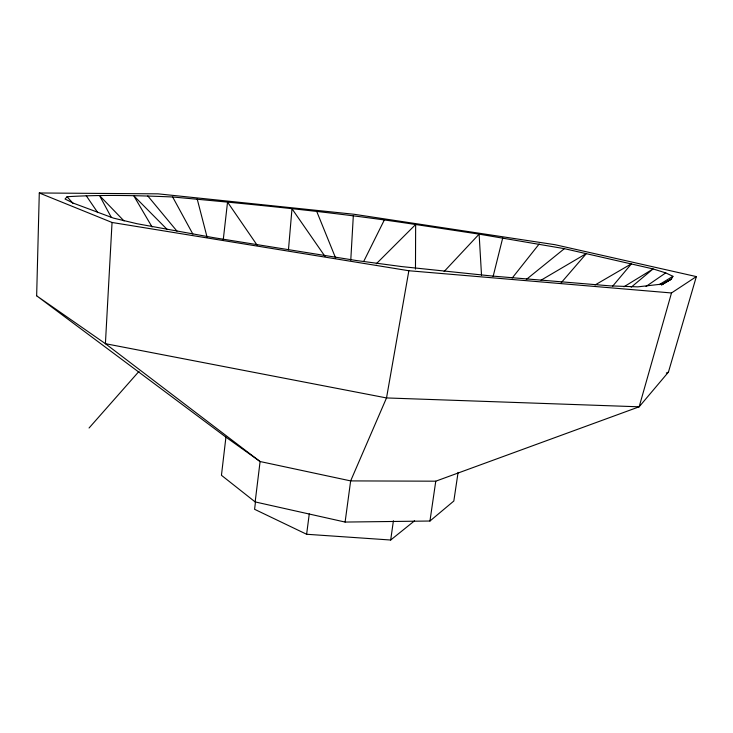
<?xml version="1.0" encoding="UTF-8"?>
<svg xmlns="http://www.w3.org/2000/svg" width="733" height="733" viewBox="0 0 733 733"><rect width="100%" height="100%" fill="white"/><g stroke="black" fill="none" stroke-linecap="round" stroke-linejoin="round"><path stroke-width="1.1" d="M415.474 269.112L415.648 224.509C335.045 212.213 253.82 204.425 172.658 196.985C137.502 195.473 102.217 194.584 67.07 196.719L65.045 199.028L73.538 203.233L113.514 218.132L137.053 223.73L213.605 237.666L356.238 260.508L401.629 266.574L492.851 276.103L610.305 285.888L637.701 286.869L662.568 284.028L671.419 279.062L672.931 276.304L665.729 272.896L653.094 268.929L564.383 248.661L479.116 234.139L415.648 224.509L376.304 263.779M36.65 295.811L39.289 192.981L158.053 193.842L353.938 214.256L555.174 244.73L696.35 276.598L668.432 372.107L639.149 406.806L435.769 481.187L350.649 480.903L260.096 461.533L225.929 437.143L36.65 295.811L105.405 343.685L260.096 461.533L255.157 501.922L345.106 522.061L429.95 521.026L453.828 501.024L458.088 472.391M39.289 192.981L112.048 222.475L105.405 343.685L386.52 397.937L639.149 406.806L671.501 292.962L696.35 276.598M350.768 260.215L353.324 215.704M288.463 249.779L291.991 208.758L325.031 256.431M223.162 240.543L227.542 202.097L257.081 245.106M225.929 437.143L221.448 475.296L255.157 501.922M255.551 501.381L254.589 509.298L306.623 534.265L390.689 540.019L414.585 520.787M306.623 534.265L309.271 513.87M345.106 522.061L350.649 480.903L386.52 397.937L408.858 270.743L671.501 292.962M390.689 540.019L393.41 520.778M429.95 521.026L435.769 481.187M493.117 276.488L502.71 237.978M363.66 261.544L384.385 219.863M512.211 278.018L539.222 243.933M612.687 286.145L631.498 263.761L595.022 285M561.084 282.865L586.446 253.49L541.036 280.208M89.05 428.017L139.013 371.365M444.125 271.531L479.116 234.139L481.517 275.15M631.195 287.199L653.094 268.929L623.948 286.777M526.303 279.484L564.383 248.661M646.039 286.447L665.729 272.896M659.242 284.651L672.931 276.304M666.334 373.024L668.432 372.107M112.048 222.475L408.858 270.743M167.316 229.603L133.718 195.711L152.088 227.001M124.042 220.963L99.523 195.564L111.416 217.573M67.07 196.719L73.172 203.545M147.791 195.94L176.955 231.115M86.228 195.693L97.755 212.616M172.658 196.985L192.861 234.093M316.757 211.498L335.677 258.153M197.186 198.945L207.137 237.345M671.419 279.062L661.606 284.88L671.419 279.062"/></g></svg>
